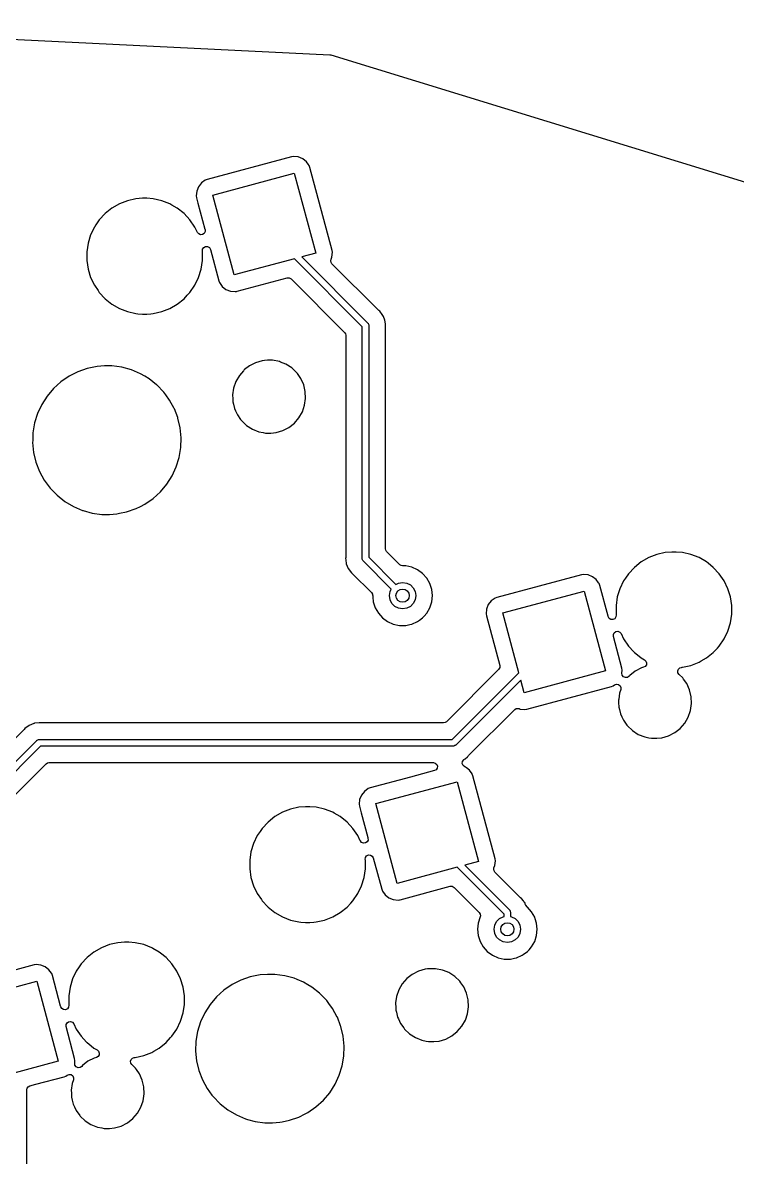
# Model space of a CAD drawing. Extents: x 41 to 271, y -133 to -23.
# Drawn here: x 225.56 to 247.19, y -57.5 to -23.18 of the extents above; entities that cross this region are included whole.
import ezdxf

# ---------------------------------------------------------------- set-up
doc = ezdxf.new("R2010")
doc.units = 0
doc.layers.add('BLACK', color=7, linetype='CONTINUOUS')

msp = doc.modelspace()

# ---------------------------------------------------------------- linework, layer by layer
at = {"layer": 'BLACK', "linetype": 'CONTINUOUS'}
for p, q in [((214.889, -23.1814), (234.854, -24.1497)), ((234.854, -24.1497), (234.885, -24.155)), ((234.885, -24.155), (256.284, -30.7203)), ((233.701, -27.2388), (231.145, -27.9236)), ((233.76, -27.2296), (233.701, -27.2388)), ((233.903, -27.2433), (233.76, -27.2296)), ((234.037, -27.2968), (233.903, -27.2433)), ((234.15, -27.3857), (234.037, -27.2968)), ((234.204, -27.4609), (234.15, -27.3857)), ((231.321, -28.3947), (233.784, -27.7347)), ((233.784, -27.7347), (234.431, -30.1495)), ((234.234, -27.503), (234.204, -27.4609)), ((234.255, -27.5589), (234.234, -27.503)), ((234.927, -30.0662), (234.255, -27.5589)), ((230.972, -28.0287), (230.883, -28.1418)), ((231.089, -27.9452), (230.972, -28.0287)), ((231.145, -27.9236), (231.089, -27.9452)), ((230.83, -28.2754), (230.816, -28.4187)), ((230.816, -28.4187), (230.825, -28.4779)), ((230.825, -28.4779), (230.868, -28.6364)), ((230.883, -28.1418), (230.83, -28.2754)), ((231.968, -30.8095), (231.321, -28.3947)), ((228.265, -28.7923), (228.06, -28.9558)), ((228.492, -28.6611), (228.265, -28.7923)), ((228.737, -28.5652), (228.492, -28.6611)), ((228.992, -28.5068), (228.737, -28.5652)), ((229.189, -28.4921), (228.992, -28.5068)), ((229.32, -28.4921), (229.189, -28.4921)), ((229.189, -28.4921), (229.189, -28.4921)), ((229.516, -28.5068), (229.32, -28.4921)), ((229.32, -28.4921), (229.32, -28.4921)), ((229.771, -28.5652), (229.516, -28.5068)), ((230.016, -28.6611), (229.771, -28.5652)), ((230.077, -28.6962), (230.016, -28.6611)), ((230.016, -28.6611), (230.016, -28.6611)), ((230.016, -28.6611), (230.016, -28.6611)), ((230.243, -28.7923), (230.077, -28.6962)), ((230.448, -28.9558), (230.243, -28.7923)), ((230.243, -28.7923), (230.243, -28.7923)), ((230.868, -28.6364), (231.078, -29.4215)), ((227.882, -29.1482), (227.781, -29.2956)), ((228.06, -28.9558), (227.882, -29.1482)), ((230.626, -29.1482), (230.448, -28.9558)), ((230.448, -28.9558), (230.448, -28.9558)), ((230.448, -28.9558), (230.448, -28.9558)), ((230.774, -29.3649), (230.626, -29.1482)), ((230.626, -29.1482), (230.626, -29.1482)), ((230.626, -29.1482), (230.626, -29.1482)), ((227.734, -29.3649), (227.62, -29.6013)), ((227.781, -29.2956), (227.734, -29.3649)), ((230.844, -29.5105), (230.774, -29.3649)), ((230.851, -29.5252), (230.844, -29.5105)), ((231.084, -29.4997), (231.056, -29.5534)), ((231.078, -29.4215), (231.083, -29.4393)), ((231.083, -29.4393), (231.084, -29.4997)), ((227.543, -29.852), (227.504, -30.1115)), ((227.62, -29.6013), (227.543, -29.852)), ((230.89, -29.5716), (230.851, -29.5252)), ((230.946, -29.5942), (230.89, -29.5716)), ((231.006, -29.5876), (230.946, -29.5942)), ((231.056, -29.5534), (231.006, -29.5876)), ((227.504, -30.1115), (227.504, -30.3738)), ((231.001, -30.0896), (231.008, -30.028)), ((231.005, -30.1115), (231.001, -30.0896)), ((231.005, -30.3738), (231.005, -30.1115)), ((231.008, -30.028), (231.043, -29.9771)), ((231.043, -29.9771), (231.099, -29.9497)), ((231.099, -29.9497), (231.16, -29.9526)), ((231.16, -29.9526), (231.213, -29.9851)), ((231.213, -29.9851), (231.244, -30.039)), ((231.244, -30.039), (231.497, -30.9853)), ((234.431, -30.1495), (234.008, -30.2628)), ((234.923, -30.2687), (234.936, -30.1254)), ((234.936, -30.1254), (234.927, -30.0662)), ((227.504, -30.3738), (227.543, -30.6333)), ((230.965, -30.6333), (231.005, -30.3738)), ((233.785, -30.3226), (231.968, -30.8095)), ((235.84, -32.3773), (233.785, -30.3226)), ((234.008, -30.2628), (236.011, -32.2651)), ((234.887, -30.3831), (234.896, -30.336)), ((234.897, -30.43), (234.887, -30.3831)), ((234.896, -30.336), (234.923, -30.2687)), ((234.923, -30.4698), (234.897, -30.43)), ((236.331, -31.8776), (234.923, -30.4698)), ((227.543, -30.6333), (227.62, -30.884)), ((230.888, -30.884), (230.965, -30.6333)), ((227.62, -30.884), (227.734, -31.1203)), ((227.734, -31.1203), (227.846, -31.2846)), ((230.626, -31.3371), (230.774, -31.1203)), ((230.774, -31.1203), (230.888, -30.884)), ((231.497, -30.9853), (231.519, -31.0412)), ((231.519, -31.0412), (231.602, -31.1584)), ((231.602, -31.1584), (231.715, -31.2474)), ((232.052, -31.3053), (233.567, -30.8993)), ((233.567, -30.8993), (233.631, -30.8993)), ((233.631, -30.8993), (233.686, -30.9314)), ((233.686, -30.9314), (235.303, -32.5482)), ((227.846, -31.2846), (227.882, -31.3371)), ((227.882, -31.3371), (228.06, -31.5294)), ((228.06, -31.5294), (228.06, -31.5294)), ((228.06, -31.5294), (228.265, -31.693)), ((230.243, -31.693), (230.448, -31.5294)), ((230.448, -31.5294), (230.547, -31.4224)), ((230.547, -31.4224), (230.626, -31.3371)), ((230.626, -31.3371), (230.626, -31.3371)), ((230.626, -31.3371), (230.626, -31.3371)), ((231.715, -31.2474), (231.849, -31.3009)), ((231.849, -31.3009), (231.849, -31.3009)), ((231.849, -31.3009), (231.992, -31.3145)), ((231.992, -31.3145), (232.038, -31.3074)), ((231.992, -31.3145), (231.992, -31.3145)), ((231.992, -31.3145), (231.992, -31.3145)), ((232.038, -31.3074), (232.052, -31.3053)), ((228.265, -31.693), (228.492, -31.8242)), ((228.492, -31.8242), (228.737, -31.9201)), ((229.771, -31.9201), (230.016, -31.8242)), ((230.016, -31.8242), (230.243, -31.693)), ((236.343, -31.8883), (236.331, -31.8776)), ((236.368, -31.9075), (236.343, -31.8883)), ((236.442, -32.0035), (236.368, -31.9075)), ((228.737, -31.9201), (228.992, -31.9784)), ((228.992, -31.9784), (229.048, -31.9826)), ((229.048, -31.9826), (229.189, -31.9931)), ((229.189, -31.9931), (229.189, -31.9931)), ((229.189, -31.9931), (229.32, -31.9931)), ((229.32, -31.9931), (229.442, -31.984)), ((229.32, -31.9931), (229.32, -31.9931)), ((229.442, -31.984), (229.516, -31.9784)), ((229.516, -31.9784), (229.771, -31.9201)), ((236.465, -32.033), (236.442, -32.0035)), ((236.442, -32.0035), (236.442, -32.0035)), ((236.478, -32.0658), (236.465, -32.033)), ((236.525, -32.1791), (236.478, -32.0658)), ((236.539, -32.2873), (236.525, -32.1791)), ((235.303, -32.5482), (235.33, -32.5885)), ((235.33, -32.5885), (235.339, -32.6359)), ((235.84, -34.09), (235.84, -32.3773)), ((236.011, -32.2651), (236.014, -32.2723)), ((236.014, -32.2723), (236.021, -32.277)), ((236.021, -32.277), (236.028, -32.2993)), ((236.028, -32.2993), (236.039, -32.3202)), ((236.039, -32.3202), (236.038, -32.3282)), ((236.038, -32.3282), (236.04, -32.3358)), ((236.04, -32.3358), (236.04, -34.09)), ((236.544, -32.3236), (236.539, -32.2873)), ((236.54, -32.3833), (236.542, -32.3671)), ((236.54, -39.0899), (236.54, -32.3833)), ((236.542, -32.3643), (236.546, -32.3358)), ((236.542, -32.3671), (236.542, -32.3643)), ((236.546, -32.3358), (236.544, -32.3236)), ((235.339, -32.6359), (235.339, -39.3425)), ((227.816, -33.5776), (227.521, -33.6374)), ((228.04, -33.5625), (227.816, -33.5776)), ((228.266, -33.5625), (228.04, -33.5625)), ((228.04, -33.5625), (228.04, -33.5625)), ((228.563, -33.6026), (228.266, -33.5625)), ((228.853, -33.682), (228.563, -33.6026)), ((228.563, -33.6026), (228.563, -33.6026)), ((228.563, -33.6026), (228.563, -33.6026)), ((232.424, -33.5614), (232.28, -33.6747)), ((232.611, -33.465), (232.424, -33.5614)), ((232.813, -33.4057), (232.611, -33.465)), ((232.883, -33.3991), (232.813, -33.4057)), ((232.97, -33.3907), (232.883, -33.3991)), ((233.127, -33.3907), (232.97, -33.3907)), ((233.334, -33.4305), (233.127, -33.3907)), ((233.127, -33.3907), (233.127, -33.3907)), ((233.37, -33.4449), (233.334, -33.4305)), ((233.334, -33.4305), (233.334, -33.4305)), ((233.334, -33.4305), (233.334, -33.4305)), ((233.529, -33.5087), (233.37, -33.4449)), ((233.706, -33.6224), (233.529, -33.5087)), ((233.858, -33.7676), (233.706, -33.6224)), ((233.706, -33.6224), (233.706, -33.6224)), ((233.706, -33.6224), (233.706, -33.6224)), ((226.969, -33.8715), (226.721, -34.0416)), ((227.237, -33.736), (226.969, -33.8715)), ((227.521, -33.6374), (227.237, -33.736)), ((228.949, -33.7225), (228.853, -33.682)), ((229.13, -33.7993), (228.949, -33.7225)), ((229.259, -33.8759), (229.13, -33.7993)), ((229.388, -33.9524), (229.259, -33.8759)), ((229.614, -34.1303), (229.388, -33.9524)), ((232.121, -33.8504), (232.016, -34.0325)), ((232.244, -33.7081), (232.121, -33.8504)), ((232.259, -33.6914), (232.244, -33.7081)), ((232.28, -33.6747), (232.259, -33.6914)), ((233.878, -33.7952), (233.858, -33.7676)), ((233.98, -33.9389), (233.878, -33.7952)), ((234.068, -34.1303), (233.98, -33.9389)), ((233.98, -33.9389), (233.98, -33.9389)), ((233.98, -33.9389), (233.98, -33.9389)), ((226.498, -34.2432), (226.304, -34.4726)), ((226.721, -34.0416), (226.498, -34.2432)), ((229.624, -34.1387), (229.614, -34.1303)), ((229.833, -34.3547), (229.624, -34.1387)), ((231.947, -34.2313), (231.917, -34.4395)), ((232.016, -34.0325), (231.947, -34.2313)), ((234.117, -34.3347), (234.068, -34.1303)), ((235.84, -39.39), (235.84, -34.09)), ((236.04, -34.09), (236.04, -39.3486)), ((226.304, -34.4726), (226.143, -34.7259)), ((229.896, -34.4395), (229.833, -34.3547)), ((230.011, -34.5966), (229.896, -34.4395)), ((230.152, -34.854), (230.011, -34.5966)), ((231.917, -34.4395), (231.923, -34.5568)), ((231.917, -34.4395), (231.917, -34.4395)), ((231.923, -34.5568), (231.927, -34.6496)), ((231.927, -34.6496), (231.943, -34.7148)), ((234.097, -34.753), (234.127, -34.5448)), ((234.127, -34.5448), (234.117, -34.3347)), ((226.016, -34.9985), (225.927, -35.2855)), ((226.143, -34.7259), (226.016, -34.9985)), ((230.156, -34.8601), (230.152, -34.854)), ((230.256, -35.1198), (230.156, -34.8601)), ((231.943, -34.7148), (231.977, -34.854)), ((231.977, -34.854), (232.009, -34.9243)), ((232.009, -34.9243), (232.064, -35.0454)), ((233.924, -35.1339), (234.029, -34.9518)), ((234.029, -34.9518), (234.097, -34.753)), ((225.927, -35.2855), (225.887, -35.5222)), ((230.264, -35.1405), (230.256, -35.1198)), ((230.333, -35.4328), (230.264, -35.1405)), ((232.064, -35.0454), (232.16, -35.1805)), ((232.16, -35.1805), (232.186, -35.2167)), ((232.186, -35.2167), (232.338, -35.3618)), ((233.62, -35.4229), (233.786, -35.2929)), ((233.786, -35.2929), (233.924, -35.1339)), ((225.877, -35.5818), (225.87, -35.8126)), ((225.887, -35.5222), (225.877, -35.5818)), ((230.364, -35.7318), (230.333, -35.4328)), ((232.338, -35.3618), (232.338, -35.3618)), ((232.338, -35.3618), (232.338, -35.3618)), ((232.338, -35.3618), (232.515, -35.4756)), ((232.515, -35.4756), (232.515, -35.4756)), ((232.515, -35.4756), (232.711, -35.5537)), ((232.711, -35.5537), (232.839, -35.5786)), ((232.839, -35.5786), (232.917, -35.5935)), ((232.917, -35.5935), (232.917, -35.5935)), ((232.917, -35.5935), (233.075, -35.5935)), ((233.075, -35.5935), (233.232, -35.5786)), ((233.075, -35.5935), (233.075, -35.5935)), ((233.232, -35.5786), (233.433, -35.5193)), ((233.433, -35.5193), (233.62, -35.4229)), ((225.87, -35.8126), (225.867, -35.8821)), ((225.867, -35.8821), (225.897, -36.1811)), ((230.353, -36.0321), (230.364, -35.7318)), ((225.897, -36.1811), (225.967, -36.4734)), ((230.214, -36.6154), (230.304, -36.3284)), ((230.304, -36.3284), (230.353, -36.0321)), ((225.967, -36.4734), (226.075, -36.7538)), ((230.088, -36.888), (230.214, -36.6154)), ((226.075, -36.7538), (226.219, -37.0173)), ((226.219, -37.0173), (226.335, -37.1744)), ((229.926, -37.1413), (230.088, -36.888)), ((226.335, -37.1744), (226.398, -37.2592)), ((226.398, -37.2592), (226.606, -37.4752)), ((229.509, -37.5723), (229.732, -37.3707)), ((229.732, -37.3707), (229.926, -37.1413)), ((226.606, -37.4752), (226.842, -37.6615)), ((226.842, -37.6615), (227.101, -37.8146)), ((229.128, -37.8099), (229.262, -37.7424)), ((229.262, -37.7424), (229.509, -37.5723)), ((229.262, -37.7424), (229.262, -37.7424)), ((227.101, -37.8146), (227.377, -37.9319)), ((227.377, -37.9319), (227.378, -37.9319)), ((227.378, -37.9319), (227.378, -37.9319)), ((227.378, -37.9319), (227.399, -37.9378)), ((227.399, -37.9378), (227.667, -38.0113)), ((227.667, -38.0113), (227.965, -38.0513)), ((227.965, -38.0513), (228.19, -38.0513)), ((228.19, -38.0513), (228.415, -38.0363)), ((228.19, -38.0513), (228.19, -38.0513)), ((228.415, -38.0363), (228.496, -38.0198)), ((228.496, -38.0198), (228.71, -37.9764)), ((228.71, -37.9764), (228.994, -37.8779)), ((228.994, -37.8779), (229.128, -37.8099)), ((236.55, -39.1374), (236.54, -39.0899)), ((235.338, -39.3587), (235.334, -39.39)), ((235.334, -39.39), (235.339, -39.4294)), ((235.339, -39.3425), (235.338, -39.3587)), ((235.339, -39.4294), (235.339, -39.4294)), ((235.339, -39.4294), (235.355, -39.5468)), ((235.842, -39.3977), (235.84, -39.39)), ((235.841, -39.4056), (235.842, -39.3977)), ((235.852, -39.4265), (235.841, -39.4056)), ((235.859, -39.4488), (235.852, -39.4265)), ((235.866, -39.4535), (235.859, -39.4488)), ((235.869, -39.4607), (235.866, -39.4535)), ((236.719, -40.3099), (235.869, -39.4607)), ((236.04, -39.3486), (236.86, -40.1685)), ((236.577, -39.1776), (236.55, -39.1374)), ((236.972, -39.5732), (236.577, -39.1776)), ((244.507, -39.3587), (244.28, -39.4899)), ((244.751, -39.2629), (244.507, -39.3587)), ((245.007, -39.2045), (244.751, -39.2629)), ((245.203, -39.1898), (245.007, -39.2045)), ((245.334, -39.1898), (245.203, -39.1898)), ((245.203, -39.1898), (245.203, -39.1898)), ((245.53, -39.2045), (245.334, -39.1898)), ((245.334, -39.1898), (245.334, -39.1898)), ((245.786, -39.2629), (245.53, -39.2045)), ((246.03, -39.3587), (245.786, -39.2629)), ((246.257, -39.4899), (246.03, -39.3587)), ((235.355, -39.5468), (235.415, -39.6928)), ((235.415, -39.6928), (235.512, -39.8183)), ((237.013, -39.6001), (236.972, -39.5732)), ((237.06, -39.6095), (237.013, -39.6001)), ((237.155, -39.6095), (237.06, -39.6095)), ((237.34, -39.6489), (237.155, -39.6095)), ((237.155, -39.6095), (237.155, -39.6095)), ((237.513, -39.7258), (237.34, -39.6489)), ((237.666, -39.8371), (237.513, -39.7258)), ((244.074, -39.6535), (243.896, -39.8458)), ((244.28, -39.4899), (244.074, -39.6535)), ((246.309, -39.5308), (246.257, -39.4899)), ((246.462, -39.6535), (246.309, -39.5308)), ((246.641, -39.8458), (246.462, -39.6535)), ((246.462, -39.6535), (246.462, -39.6535)), ((246.462, -39.6535), (246.462, -39.6535)), ((235.512, -39.8183), (235.515, -39.8211)), ((235.515, -39.8211), (235.536, -39.8371)), ((235.536, -39.8371), (235.537, -39.8375)), ((235.537, -39.8375), (235.549, -39.8482)), ((235.549, -39.8482), (236.118, -40.4173)), ((236.86, -40.1685), (236.936, -40.1296)), ((236.936, -40.1296), (237.06, -40.11)), ((237.06, -40.11), (237.184, -40.1296)), ((237.184, -40.1296), (237.295, -40.1864)), ((237.793, -39.9778), (237.666, -39.8371)), ((237.887, -40.1417), (237.793, -39.9778)), ((237.907, -40.2033), (237.887, -40.1417)), ((242.471, -39.8776), (239.915, -40.5624)), ((242.53, -39.8684), (242.471, -39.8776)), ((242.673, -39.8821), (242.53, -39.8684)), ((242.807, -39.9356), (242.673, -39.8821)), ((242.92, -40.0245), (242.807, -39.9356)), ((242.993, -40.127), (242.92, -40.0245)), ((243.004, -40.1418), (242.993, -40.127)), ((243.025, -40.1977), (243.004, -40.1418)), ((243.748, -40.0626), (243.634, -40.299)), ((243.806, -39.9778), (243.748, -40.0626)), ((243.748, -40.0626), (243.748, -40.0626)), ((243.896, -39.8458), (243.806, -39.9778)), ((246.789, -40.0626), (246.641, -39.8458)), ((246.641, -39.8458), (246.641, -39.8458)), ((246.641, -39.8458), (246.641, -39.8458)), ((246.903, -40.299), (246.789, -40.0626)), ((236.118, -40.4173), (236.147, -40.4636)), ((236.147, -40.4636), (236.151, -40.4972)), ((236.66, -40.51), (236.68, -40.3864)), ((236.68, -40.3864), (236.719, -40.3099)), ((237.295, -40.1864), (237.384, -40.2749)), ((237.384, -40.2749), (237.44, -40.3864)), ((237.44, -40.3864), (237.46, -40.51)), ((237.946, -40.3217), (237.907, -40.2033)), ((237.965, -40.51), (237.946, -40.3217)), ((240.091, -41.0335), (242.554, -40.3735)), ((242.554, -40.3735), (243.201, -42.7883)), ((243.276, -41.1315), (243.025, -40.1977)), ((243.634, -40.299), (243.557, -40.5497)), ((246.98, -40.5497), (246.903, -40.299)), ((236.151, -40.4972), (236.153, -40.497)), ((236.153, -40.497), (236.155, -40.51)), ((236.155, -40.51), (236.155, -40.51)), ((236.155, -40.51), (236.159, -40.5543)), ((236.159, -40.5543), (236.174, -40.6983)), ((236.174, -40.6983), (236.233, -40.8783)), ((236.68, -40.6336), (236.66, -40.51)), ((236.736, -40.7451), (236.68, -40.6336)), ((236.825, -40.8336), (236.736, -40.7451)), ((236.936, -40.8904), (236.825, -40.8336)), ((237.295, -40.8336), (237.184, -40.8904)), ((237.384, -40.7451), (237.295, -40.8336)), ((237.44, -40.6336), (237.384, -40.7451)), ((237.46, -40.51), (237.44, -40.6336)), ((237.887, -40.8783), (237.946, -40.6983)), ((237.946, -40.6983), (237.965, -40.51)), ((239.653, -40.7806), (239.6, -40.9143)), ((239.742, -40.6675), (239.653, -40.7806)), ((239.859, -40.584), (239.742, -40.6675)), ((239.915, -40.5624), (239.859, -40.584)), ((243.557, -40.5497), (243.518, -40.8091)), ((243.518, -40.8091), (243.518, -41.0715)), ((247.019, -40.8091), (246.98, -40.5497)), ((247.019, -41.0715), (247.019, -40.8091)), ((236.233, -40.8783), (236.327, -41.0422)), ((236.327, -41.0422), (236.454, -41.1829)), ((237.06, -40.91), (236.936, -40.8904)), ((237.184, -40.8904), (237.06, -40.91)), ((237.666, -41.1829), (237.712, -41.1315)), ((237.712, -41.1315), (237.793, -41.0422)), ((237.793, -41.0422), (237.887, -40.8783)), ((239.588, -41.0402), (239.586, -41.0575)), ((239.586, -41.0575), (239.595, -41.1168)), ((239.598, -40.9354), (239.588, -41.0402)), ((239.595, -41.1168), (239.999, -42.6216)), ((239.6, -40.9143), (239.598, -40.9354)), ((240.575, -42.8404), (240.091, -41.0335)), ((243.279, -41.1439), (243.276, -41.1315)), ((243.309, -41.1979), (243.279, -41.1439)), ((243.515, -41.155), (243.48, -41.2058)), ((243.521, -41.0934), (243.515, -41.155)), ((243.518, -41.0715), (243.521, -41.0934)), ((246.98, -41.3309), (247.019, -41.0715)), ((236.454, -41.1829), (236.607, -41.2942)), ((236.607, -41.2942), (236.78, -41.3711)), ((236.78, -41.3711), (236.965, -41.4105)), ((236.965, -41.4105), (236.965, -41.4105)), ((236.965, -41.4105), (237.155, -41.4105)), ((237.155, -41.4105), (237.278, -41.3843)), ((237.155, -41.4105), (237.155, -41.4105)), ((237.278, -41.3843), (237.34, -41.3711)), ((237.34, -41.3711), (237.513, -41.2942)), ((237.513, -41.2942), (237.573, -41.2503)), ((237.573, -41.2503), (237.666, -41.1829)), ((243.362, -41.2303), (243.309, -41.1979)), ((243.424, -41.2332), (243.362, -41.2303)), ((243.48, -41.2058), (243.424, -41.2332)), ((246.903, -41.5816), (246.98, -41.3309)), ((243.439, -41.6832), (243.466, -41.6295)), ((243.44, -41.7437), (243.439, -41.6832)), ((243.697, -42.705), (243.44, -41.7437)), ((243.466, -41.6295), (243.516, -41.5953)), ((243.516, -41.5953), (243.576, -41.5887)), ((243.576, -41.5887), (243.632, -41.6113)), ((243.632, -41.6113), (243.671, -41.6578)), ((243.671, -41.6578), (243.748, -41.818)), ((243.748, -41.818), (243.896, -42.0348)), ((246.641, -42.0348), (246.789, -41.818)), ((246.789, -41.818), (246.903, -41.5816)), ((243.896, -42.0348), (244.062, -42.2132)), ((246.462, -42.2271), (246.587, -42.0929)), ((246.587, -42.0929), (246.641, -42.0348)), ((246.641, -42.0348), (246.641, -42.0348)), ((246.641, -42.0348), (246.641, -42.0348)), ((244.062, -42.2132), (244.074, -42.2271)), ((244.074, -42.2271), (244.222, -42.3446)), ((244.222, -42.3446), (244.28, -42.3907)), ((244.28, -42.3907), (244.381, -42.4495)), ((244.381, -42.4495), (244.423, -42.4888)), ((244.423, -42.4888), (244.443, -42.5427)), ((244.443, -42.5427), (244.436, -42.5996)), ((245.786, -42.6177), (246.03, -42.5219)), ((246.03, -42.5219), (246.098, -42.4828)), ((246.098, -42.4828), (246.257, -42.3907)), ((246.257, -42.3907), (246.462, -42.2271)), ((239.966, -42.7414), (238.387, -44.3212)), ((238.558, -44.858), (240.575, -42.8404)), ((239.999, -42.6858), (239.966, -42.7414)), ((239.999, -42.6216), (239.999, -42.6858)), ((243.201, -42.7883), (240.738, -43.4483)), ((243.706, -42.7642), (243.697, -42.705)), ((243.698, -42.8519), (243.706, -42.7642)), ((243.698, -42.8524), (243.698, -42.8519)), ((243.708, -42.9135), (243.698, -42.8524)), ((244.101, -42.7917), (243.936, -42.9217)), ((244.288, -42.6953), (244.101, -42.7917)), ((244.354, -42.6758), (244.288, -42.6953)), ((244.404, -42.6474), (244.354, -42.6758)), ((244.436, -42.5996), (244.404, -42.6474)), ((245.386, -42.788), (245.405, -42.7347)), ((245.393, -42.8443), (245.386, -42.788)), ((245.424, -42.8917), (245.393, -42.8443)), ((245.405, -42.7347), (245.446, -42.6954)), ((245.535, -42.9979), (245.424, -42.8917)), ((245.446, -42.6954), (245.5, -42.6784)), ((245.5, -42.6784), (245.515, -42.6772)), ((245.515, -42.6772), (245.53, -42.6761)), ((245.53, -42.6761), (245.786, -42.6177)), ((240.635, -43.0635), (238.67, -45.0287)), ((240.738, -43.4483), (240.635, -43.0635)), ((243.433, -43.2377), (243.473, -43.2091)), ((243.473, -43.2091), (243.531, -43.1869)), ((243.531, -43.1869), (243.592, -43.1955)), ((243.592, -43.1955), (243.642, -43.2326)), ((243.642, -43.2326), (243.667, -43.289)), ((243.746, -42.9624), (243.708, -42.9135)), ((243.803, -42.9867), (243.746, -42.9624)), ((243.864, -42.9806), (243.803, -42.9867)), ((243.915, -42.9454), (243.864, -42.9806)), ((243.936, -42.9217), (243.915, -42.9454)), ((245.561, -43.0344), (245.535, -42.9979)), ((245.657, -43.1693), (245.561, -43.0344)), ((245.745, -43.3606), (245.657, -43.1693)), ((245.657, -43.1693), (245.657, -43.1693)), ((245.657, -43.1693), (245.657, -43.1693)), ((240.822, -43.9441), (243.377, -43.2594)), ((243.377, -43.2594), (243.433, -43.2377)), ((243.624, -43.4616), (243.599, -43.6378)), ((243.662, -43.3507), (243.624, -43.4616)), ((243.667, -43.289), (243.662, -43.3507)), ((245.794, -43.565), (245.745, -43.3606)), ((245.804, -43.7751), (245.794, -43.565)), ((240.492, -43.9273), (240.539, -43.9177)), ((240.539, -43.9177), (240.586, -43.9265)), ((243.599, -43.6378), (243.594, -43.6698)), ((243.594, -43.6698), (243.597, -43.7403)), ((243.597, -43.7403), (243.604, -43.8799)), ((243.604, -43.8799), (243.622, -43.9534)), ((245.774, -43.9833), (245.804, -43.7751)), ((239.057, -45.349), (240.452, -43.954)), ((240.452, -43.954), (240.492, -43.9273)), ((240.586, -43.9265), (240.619, -43.9397)), ((240.619, -43.9397), (240.619, -43.9397)), ((240.619, -43.9397), (240.762, -43.9534)), ((240.762, -43.9534), (240.808, -43.9462)), ((240.762, -43.9534), (240.762, -43.9534)), ((240.762, -43.9534), (240.762, -43.9534)), ((240.808, -43.9462), (240.822, -43.9441)), ((243.622, -43.9534), (243.654, -44.0843)), ((243.654, -44.0843), (243.694, -44.173)), ((243.694, -44.173), (243.741, -44.2757)), ((245.6, -44.3642), (245.706, -44.1821)), ((245.706, -44.1821), (245.774, -43.9833)), ((225.602, -44.567), (223.562, -46.6072)), ((225.612, -44.5548), (225.602, -44.567)), ((225.632, -44.5297), (225.612, -44.5548)), ((225.757, -44.4335), (225.632, -44.5297)), ((225.903, -44.373), (225.757, -44.4335)), ((225.913, -44.3716), (225.903, -44.373)), ((225.924, -44.3703), (225.913, -44.3716)), ((226.06, -44.3523), (225.924, -44.3703)), ((226.087, -44.3559), (226.06, -44.3523)), ((226.091, -44.3564), (226.087, -44.3559)), ((226.107, -44.3575), (226.091, -44.3564)), ((238.299, -44.3575), (226.107, -44.3575)), ((238.346, -44.3481), (238.299, -44.3575)), ((238.387, -44.3212), (238.346, -44.3481)), ((243.741, -44.2757), (243.85, -44.4287)), ((243.85, -44.4287), (243.863, -44.447)), ((243.863, -44.447), (244.015, -44.5922)), ((244.015, -44.5922), (244.015, -44.5922)), ((244.015, -44.5922), (244.015, -44.5922)), ((244.015, -44.5922), (244.192, -44.7059)), ((245.297, -44.6532), (245.463, -44.5232)), ((245.463, -44.5232), (245.6, -44.3642)), ((223.733, -47.144), (225.989, -44.8873)), ((225.989, -44.8873), (225.996, -44.8836)), ((225.996, -44.8836), (226.001, -44.8771)), ((226.001, -44.8771), (226.023, -44.8699)), ((226.023, -44.8699), (226.044, -44.8592)), ((226.044, -44.8592), (226.052, -44.8605)), ((226.052, -44.8605), (226.06, -44.858)), ((226.06, -44.858), (238.558, -44.858)), ((244.192, -44.7059), (244.192, -44.7059)), ((244.192, -44.7059), (244.387, -44.7841)), ((244.387, -44.7841), (244.516, -44.8089)), ((244.516, -44.8089), (244.594, -44.8239)), ((244.594, -44.8239), (244.594, -44.8239)), ((244.594, -44.8239), (244.752, -44.8239)), ((244.752, -44.8239), (244.909, -44.8089)), ((244.752, -44.8239), (244.752, -44.8239)), ((244.909, -44.8089), (245.11, -44.7496)), ((245.11, -44.7496), (245.297, -44.6532)), ((226.101, -45.058), (223.845, -47.3147)), ((238.599, -45.058), (226.101, -45.058)), ((238.607, -45.0555), (238.599, -45.058)), ((238.615, -45.0568), (238.607, -45.0555)), ((238.636, -45.0461), (238.615, -45.0568)), ((238.658, -45.0389), (238.636, -45.0461)), ((238.663, -45.0324), (238.658, -45.0389)), ((238.67, -45.0287), (238.663, -45.0324)), ((224.232, -47.635), (226.272, -45.5948)), ((226.272, -45.5948), (226.313, -45.5679)), ((226.313, -45.5679), (226.36, -45.5585)), ((226.36, -45.5585), (237.993, -45.5585)), ((237.993, -45.5585), (238.05, -45.5725)), ((238.05, -45.5725), (238.094, -45.6114)), ((238.094, -45.6114), (238.116, -45.6663)), ((238.866, -45.5894), (238.874, -45.5253)), ((238.891, -45.6488), (238.866, -45.5894)), ((238.874, -45.5253), (238.913, -45.4741)), ((238.913, -45.4741), (238.918, -45.4699)), ((238.918, -45.4699), (238.955, -45.4418)), ((238.955, -45.4418), (239.027, -45.3863)), ((239.027, -45.3863), (239.047, -45.3612)), ((239.047, -45.3612), (239.057, -45.349)), ((238.025, -45.8023), (237.298, -45.9971)), ((238.076, -45.7739), (238.025, -45.8023)), ((238.109, -45.7249), (238.076, -45.7739)), ((238.116, -45.6663), (238.109, -45.7249)), ((238.942, -45.6876), (238.891, -45.6488)), ((238.968, -45.6977), (238.942, -45.6876)), ((238.997, -45.7204), (238.968, -45.6977)), ((239.081, -45.7866), (238.997, -45.7204)), ((239.162, -45.9014), (239.081, -45.7866)), ((239.164, -45.9039), (239.162, -45.9014)), ((239.186, -45.9598), (239.164, -45.9039)), ((239.858, -48.4671), (239.186, -45.9598)), ((236.076, -46.3245), (236.02, -46.3461)), ((237.298, -45.9971), (236.076, -46.3245)), ((236.252, -46.7955), (238.715, -46.1356)), ((238.715, -46.1356), (239.362, -48.5504)), ((235.814, -46.5427), (235.76, -46.6763)), ((235.903, -46.4296), (235.814, -46.5427)), ((236.02, -46.3461), (235.903, -46.4296)), ((233.667, -46.9661), (233.423, -47.062)), ((233.923, -46.9077), (233.667, -46.9661)), ((234.119, -46.893), (233.923, -46.9077)), ((234.25, -46.893), (234.119, -46.893)), ((234.119, -46.893), (234.119, -46.893)), ((234.446, -46.9077), (234.25, -46.893)), ((234.25, -46.893), (234.25, -46.893)), ((234.702, -46.9661), (234.446, -46.9077)), ((234.946, -47.062), (234.702, -46.9661)), ((235.76, -46.6763), (235.747, -46.8196)), ((235.747, -46.8196), (235.756, -46.8788)), ((235.756, -46.8788), (235.809, -47.0791)), ((236.899, -49.2104), (236.252, -46.7955)), ((233.196, -47.1931), (232.991, -47.3567)), ((233.423, -47.062), (233.196, -47.1931)), ((234.991, -47.0878), (234.946, -47.062)), ((234.946, -47.062), (234.946, -47.062)), ((234.946, -47.062), (234.946, -47.062)), ((235.173, -47.1931), (234.991, -47.0878)), ((235.379, -47.3567), (235.173, -47.1931)), ((235.173, -47.1931), (235.173, -47.1931)), ((235.809, -47.0791), (236.009, -47.8224)), ((232.748, -47.6438), (232.664, -47.7658)), ((232.812, -47.549), (232.748, -47.6438)), ((232.991, -47.3567), (232.812, -47.549)), ((235.557, -47.549), (235.379, -47.3567)), ((235.379, -47.3567), (235.379, -47.3567)), ((235.379, -47.3567), (235.379, -47.3567)), ((235.705, -47.7658), (235.557, -47.549)), ((235.557, -47.549), (235.557, -47.549)), ((235.557, -47.549), (235.557, -47.549)), ((232.55, -48.0022), (232.473, -48.2529)), ((232.664, -47.7658), (232.55, -48.0022)), ((235.781, -47.9242), (235.705, -47.7658)), ((235.782, -47.9261), (235.781, -47.9242)), ((235.821, -47.9725), (235.782, -47.9261)), ((235.877, -47.9951), (235.821, -47.9725)), ((235.937, -47.9885), (235.877, -47.9951)), ((235.987, -47.9543), (235.937, -47.9885)), ((236.014, -47.9006), (235.987, -47.9543)), ((236.009, -47.8224), (236.013, -47.8402)), ((236.013, -47.8402), (236.014, -47.9006)), ((232.473, -48.2529), (232.434, -48.5123)), ((235.938, -48.4289), (235.973, -48.378)), ((235.973, -48.378), (236.029, -48.3506)), ((236.029, -48.3506), (236.091, -48.3535)), ((236.091, -48.3535), (236.144, -48.386)), ((232.434, -48.5123), (232.434, -48.7747)), ((235.932, -48.4905), (235.938, -48.4289)), ((235.935, -48.5123), (235.932, -48.4905)), ((235.935, -48.7747), (235.935, -48.5123)), ((236.144, -48.386), (236.174, -48.4399)), ((236.174, -48.4399), (236.428, -49.3861)), ((238.716, -48.7235), (236.899, -49.2104)), ((240.13, -50.1376), (238.716, -48.7235)), ((239.362, -48.5504), (238.939, -48.6637)), ((238.939, -48.6637), (240.301, -50.0255)), ((239.826, -48.7369), (239.853, -48.6696)), ((239.853, -48.6696), (239.867, -48.5263)), ((239.867, -48.5263), (239.858, -48.4671)), ((232.434, -48.7747), (232.473, -49.0341)), ((232.473, -49.0341), (232.55, -49.2848)), ((235.819, -49.2848), (235.896, -49.0341)), ((235.896, -49.0341), (235.935, -48.7747)), ((239.817, -48.784), (239.826, -48.7369)), ((239.827, -48.8309), (239.817, -48.784)), ((239.854, -48.8707), (239.827, -48.8309)), ((240.621, -49.638), (239.854, -48.8707)), ((232.55, -49.2848), (232.664, -49.5212)), ((235.705, -49.5212), (235.819, -49.2848)), ((236.428, -49.3861), (236.449, -49.4421)), ((236.982, -49.7062), (238.497, -49.3002)), ((238.497, -49.3002), (238.561, -49.3002)), ((238.561, -49.3002), (238.617, -49.3323)), ((238.617, -49.3323), (239.377, -50.0925)), ((232.664, -49.5212), (232.787, -49.7017)), ((232.787, -49.7017), (232.812, -49.738)), ((232.812, -49.738), (232.986, -49.9254)), ((235.494, -49.8062), (235.557, -49.738)), ((235.557, -49.738), (235.705, -49.5212)), ((235.557, -49.738), (235.557, -49.738)), ((235.557, -49.738), (235.557, -49.738)), ((236.449, -49.4421), (236.533, -49.5593)), ((236.533, -49.5593), (236.646, -49.6483)), ((236.646, -49.6483), (236.779, -49.7017)), ((236.779, -49.7017), (236.779, -49.7018)), ((236.779, -49.7018), (236.923, -49.7154)), ((236.923, -49.7154), (236.969, -49.7083)), ((236.923, -49.7154), (236.923, -49.7154)), ((236.923, -49.7154), (236.923, -49.7154)), ((236.969, -49.7083), (236.982, -49.7062)), ((240.633, -49.6487), (240.621, -49.638)), ((240.658, -49.6679), (240.633, -49.6487)), ((240.716, -49.7428), (240.658, -49.6679)), ((240.742, -49.777), (240.716, -49.7428)), ((232.986, -49.9254), (232.991, -49.9303)), ((232.991, -49.9303), (233.196, -50.0939)), ((233.196, -50.0939), (233.423, -50.2251)), ((234.946, -50.2251), (235.173, -50.0939)), ((235.173, -50.0939), (235.379, -49.9303)), ((235.379, -49.9303), (235.494, -49.8062)), ((239.377, -50.0925), (239.406, -50.1377)), ((240.301, -50.0255), (240.304, -50.0327)), ((240.304, -50.0327), (240.311, -50.0374)), ((240.311, -50.0374), (240.318, -50.0597)), ((240.318, -50.0597), (240.329, -50.0806)), ((240.329, -50.0806), (240.328, -50.0885)), ((240.328, -50.0885), (240.33, -50.0962)), ((240.33, -50.0962), (240.33, -50.2158)), ((240.755, -49.7934), (240.742, -49.777)), ((240.781, -49.8583), (240.755, -49.7934)), ((240.785, -49.8678), (240.781, -49.8583)), ((240.827, -49.9207), (240.785, -49.8678)), ((240.836, -49.9271), (240.827, -49.9207)), ((240.963, -50.0678), (240.836, -49.9271)), ((241.057, -50.2317), (240.963, -50.0678)), ((233.423, -50.2251), (233.667, -50.3209)), ((233.667, -50.3209), (233.923, -50.3793)), ((233.923, -50.3793), (233.979, -50.3835)), ((233.979, -50.3835), (234.119, -50.394)), ((234.119, -50.394), (234.119, -50.394)), ((234.119, -50.394), (234.25, -50.394)), ((234.25, -50.394), (234.373, -50.3848)), ((234.25, -50.394), (234.25, -50.394)), ((234.373, -50.3848), (234.446, -50.3793)), ((234.446, -50.3793), (234.702, -50.3209)), ((234.702, -50.3209), (234.946, -50.2251)), ((239.344, -50.4117), (239.325, -50.6)), ((239.407, -50.2193), (239.344, -50.4117)), ((239.413, -50.1909), (239.404, -50.2185)), ((239.404, -50.2185), (239.407, -50.2193)), ((239.406, -50.1377), (239.413, -50.1909)), ((239.85, -50.4764), (239.906, -50.3649)), ((239.906, -50.3649), (239.995, -50.2764)), ((239.995, -50.2764), (240.106, -50.2196)), ((240.106, -50.2196), (240.13, -50.2158)), ((240.13, -50.2158), (240.13, -50.1376)), ((240.33, -50.2158), (240.354, -50.2196)), ((240.354, -50.2196), (240.465, -50.2764)), ((240.465, -50.2764), (240.554, -50.3649)), ((240.554, -50.3649), (240.61, -50.4764)), ((241.075, -50.2873), (241.057, -50.2317)), ((241.116, -50.4117), (241.075, -50.2873)), ((241.135, -50.6), (241.116, -50.4117)), ((239.325, -50.6), (239.344, -50.7883)), ((239.83, -50.6), (239.85, -50.4764)), ((239.85, -50.7236), (239.83, -50.6)), ((239.906, -50.8351), (239.85, -50.7236)), ((240.61, -50.7236), (240.554, -50.8351)), ((240.61, -50.4764), (240.63, -50.6)), ((240.63, -50.6), (240.61, -50.7236)), ((241.116, -50.7883), (241.135, -50.6)), ((228.191, -51.0631), (227.947, -51.1589)), ((228.447, -51.0047), (228.191, -51.0631)), ((228.643, -50.99), (228.447, -51.0047)), ((228.774, -50.99), (228.643, -50.99)), ((228.643, -50.99), (228.643, -50.99)), ((228.97, -51.0047), (228.774, -50.99)), ((228.774, -50.99), (228.774, -50.99)), ((229.226, -51.0631), (228.97, -51.0047)), ((229.47, -51.1589), (229.226, -51.0631)), ((239.344, -50.7883), (239.403, -50.9683)), ((239.403, -50.9683), (239.497, -51.1322)), ((239.995, -50.9236), (239.906, -50.8351)), ((240.106, -50.9804), (239.995, -50.9236)), ((240.23, -51), (240.106, -50.9804)), ((240.354, -50.9804), (240.23, -51)), ((240.465, -50.9236), (240.354, -50.9804)), ((240.554, -50.8351), (240.465, -50.9236)), ((240.963, -51.1322), (241.057, -50.9683)), ((241.057, -50.9683), (241.116, -50.7883)), ((227.514, -51.4537), (227.336, -51.646)), ((227.719, -51.2901), (227.514, -51.4537)), ((227.947, -51.1589), (227.719, -51.2901)), ((229.505, -51.1791), (229.47, -51.1589)), ((229.47, -51.1589), (229.47, -51.1589)), ((229.47, -51.1589), (229.47, -51.1589)), ((229.697, -51.2901), (229.505, -51.1791)), ((229.734, -51.3196), (229.697, -51.2901)), ((229.902, -51.4537), (229.734, -51.3196)), ((230.081, -51.646), (229.902, -51.4537)), ((229.902, -51.4537), (229.902, -51.4537)), ((229.902, -51.4537), (229.902, -51.4537)), ((239.497, -51.1322), (239.624, -51.2729)), ((239.624, -51.2729), (239.777, -51.3842)), ((239.777, -51.3842), (239.95, -51.4611)), ((239.95, -51.4611), (240.135, -51.5005)), ((240.451, -51.4736), (240.51, -51.4611)), ((240.51, -51.4611), (240.683, -51.3842)), ((240.683, -51.3842), (240.707, -51.3668)), ((240.707, -51.3668), (240.836, -51.2729)), ((240.836, -51.2729), (240.886, -51.2178)), ((240.886, -51.2178), (240.963, -51.1322)), ((225.911, -51.6778), (223.355, -52.3626)), ((225.97, -51.6686), (225.911, -51.6778)), ((226.113, -51.6823), (225.97, -51.6686)), ((226.247, -51.7357), (226.113, -51.6823)), ((226.36, -51.8247), (226.247, -51.7357)), ((227.272, -51.7402), (227.188, -51.8628)), ((227.336, -51.646), (227.272, -51.7402)), ((230.229, -51.8628), (230.081, -51.646)), ((230.081, -51.646), (230.081, -51.646)), ((230.081, -51.646), (230.081, -51.646)), ((237.743, -51.8066), (237.542, -51.8659)), ((237.813, -51.8), (237.743, -51.8066)), ((237.9, -51.7916), (237.813, -51.8)), ((238.058, -51.7916), (237.9, -51.7916)), ((238.264, -51.8314), (238.058, -51.7916)), ((238.058, -51.7916), (238.058, -51.7916)), ((240.135, -51.5005), (240.135, -51.5005)), ((240.135, -51.5005), (240.325, -51.5005)), ((240.325, -51.5005), (240.451, -51.4736)), ((240.325, -51.5005), (240.325, -51.5005)), ((226.435, -51.9298), (226.36, -51.8247)), ((226.444, -51.9419), (226.435, -51.9298)), ((226.465, -51.9979), (226.444, -51.9419)), ((226.713, -52.9231), (226.465, -51.9979)), ((227.074, -52.0992), (226.997, -52.3499)), ((227.188, -51.8628), (227.074, -52.0992)), ((227.188, -51.8628), (227.188, -51.8628)), ((230.342, -52.0992), (230.229, -51.8628)), ((230.42, -52.3499), (230.342, -52.0992)), ((232.168, -52.1369), (231.9, -52.2724)), ((232.452, -52.0383), (232.168, -52.1369)), ((232.746, -51.9785), (232.452, -52.0383)), ((232.971, -51.9634), (232.746, -51.9785)), ((233.196, -51.9634), (232.971, -51.9634)), ((232.971, -51.9634), (232.971, -51.9634)), ((233.494, -52.0035), (233.196, -51.9634)), ((233.784, -52.0829), (233.494, -52.0035)), ((233.494, -52.0035), (233.494, -52.0035)), ((233.494, -52.0035), (233.494, -52.0035)), ((233.871, -52.1199), (233.784, -52.0829)), ((234.06, -52.2002), (233.871, -52.1199)), ((237.189, -52.0923), (237.052, -52.2512)), ((237.355, -51.9623), (237.189, -52.0923)), ((237.542, -51.8659), (237.355, -51.9623)), ((238.298, -51.845), (238.264, -51.8314)), ((238.264, -51.8314), (238.264, -51.8314)), ((238.264, -51.8314), (238.264, -51.8314)), ((238.46, -51.9096), (238.298, -51.845)), ((238.637, -52.0233), (238.46, -51.9096)), ((238.789, -52.1685), (238.637, -52.0233)), ((238.637, -52.0233), (238.637, -52.0233)), ((238.637, -52.0233), (238.637, -52.0233)), ((223.531, -52.8336), (225.994, -52.1736)), ((225.994, -52.1736), (226.641, -54.5885)), ((226.997, -52.3499), (226.958, -52.6093)), ((230.459, -52.6093), (230.42, -52.3499)), ((231.652, -52.4425), (231.429, -52.644)), ((231.9, -52.2724), (231.652, -52.4425)), ((234.189, -52.2764), (234.06, -52.2002)), ((234.319, -52.3533), (234.189, -52.2764)), ((234.55, -52.5357), (234.319, -52.3533)), ((236.946, -52.4334), (236.878, -52.6322)), ((237.052, -52.2512), (236.946, -52.4334)), ((238.824, -52.2176), (238.789, -52.1685)), ((238.911, -52.3398), (238.824, -52.2176)), ((238.998, -52.5312), (238.911, -52.3398)), ((238.911, -52.3398), (238.911, -52.3398)), ((238.911, -52.3398), (238.911, -52.3398)), ((226.958, -52.6093), (226.958, -52.8717)), ((230.459, -52.8717), (230.459, -52.6093)), ((231.429, -52.644), (231.235, -52.8735)), ((234.555, -52.5395), (234.55, -52.5357)), ((234.764, -52.7555), (234.555, -52.5395)), ((234.826, -52.8404), (234.764, -52.7555)), ((234.942, -52.9975), (234.826, -52.8404)), ((236.849, -52.8273), (236.848, -52.8404)), ((236.848, -52.8404), (236.853, -52.9577)), ((236.878, -52.6322), (236.849, -52.8273)), ((239.048, -52.7356), (238.998, -52.5312)), ((239.058, -52.9457), (239.048, -52.7356)), ((226.719, -52.9441), (226.713, -52.9231)), ((226.749, -52.998), (226.719, -52.9441)), ((226.802, -53.0305), (226.749, -52.998)), ((226.864, -53.0334), (226.802, -53.0305)), ((226.919, -53.006), (226.864, -53.0334)), ((226.955, -52.9551), (226.919, -53.006)), ((226.961, -52.8935), (226.955, -52.9551)), ((226.958, -52.8717), (226.961, -52.8935)), ((230.342, -53.3818), (230.42, -53.1311)), ((230.42, -53.1311), (230.459, -52.8717)), ((231.073, -53.1268), (230.947, -53.3994)), ((231.235, -52.8735), (231.073, -53.1268)), ((235.083, -53.2549), (234.942, -52.9975)), ((236.853, -52.9577), (236.858, -53.0505)), ((236.858, -53.0505), (236.871, -53.1057)), ((236.871, -53.1057), (236.907, -53.2549)), ((238.959, -53.3526), (239.028, -53.1539)), ((239.028, -53.1539), (239.058, -52.9457)), ((226.878, -53.4834), (226.906, -53.4297)), ((226.879, -53.5438), (226.878, -53.4834)), ((226.906, -53.4297), (226.956, -53.3955)), ((226.956, -53.3955), (227.016, -53.3889)), ((227.016, -53.3889), (227.072, -53.4115)), ((227.072, -53.4115), (227.111, -53.4579)), ((227.111, -53.4579), (227.188, -53.6182)), ((230.229, -53.6182), (230.342, -53.3818)), ((230.947, -53.3994), (230.858, -53.6864)), ((235.086, -53.261), (235.083, -53.2549)), ((235.186, -53.5207), (235.086, -53.261)), ((235.194, -53.5414), (235.186, -53.5207)), ((236.907, -53.2549), (236.933, -53.3105)), ((236.933, -53.3105), (236.995, -53.4462)), ((236.995, -53.4462), (237.093, -53.5849)), ((238.854, -53.5348), (238.959, -53.3526)), ((227.137, -54.5052), (226.879, -53.5438)), ((227.188, -53.6182), (227.336, -53.835)), ((227.336, -53.835), (227.5, -54.0116)), ((230.042, -53.8763), (230.081, -53.835)), ((230.081, -53.835), (230.229, -53.6182)), ((230.081, -53.835), (230.081, -53.835)), ((230.081, -53.835), (230.081, -53.835)), ((230.858, -53.6864), (230.808, -53.9827)), ((235.264, -53.8337), (235.194, -53.5414)), ((235.294, -54.1327), (235.264, -53.8337)), ((237.093, -53.5849), (237.117, -53.6176)), ((237.117, -53.6176), (237.269, -53.7627)), ((237.269, -53.7627), (237.269, -53.7627)), ((237.269, -53.7627), (237.269, -53.7627)), ((237.269, -53.7627), (237.446, -53.8764)), ((238.364, -53.9202), (238.551, -53.8238)), ((238.551, -53.8238), (238.716, -53.6938)), ((238.716, -53.6938), (238.854, -53.5348)), ((227.5, -54.0116), (227.514, -54.0273)), ((227.514, -54.0273), (227.64, -54.1273)), ((227.64, -54.1273), (227.719, -54.1909)), ((227.719, -54.1909), (227.821, -54.2496)), ((229.538, -54.283), (229.697, -54.1909)), ((229.697, -54.1909), (229.902, -54.0273)), ((229.902, -54.0273), (230.042, -53.8763)), ((230.808, -53.9827), (230.798, -54.283)), ((235.284, -54.433), (235.294, -54.1327)), ((237.446, -53.8764), (237.446, -53.8764)), ((237.446, -53.8764), (237.641, -53.9546)), ((237.641, -53.9546), (237.77, -53.9794)), ((237.77, -53.9794), (237.848, -53.9944)), ((237.848, -53.9944), (237.848, -53.9944)), ((237.848, -53.9944), (238.005, -53.9944)), ((238.005, -53.9944), (238.162, -53.9794)), ((238.005, -53.9944), (238.005, -53.9944)), ((238.162, -53.9794), (238.364, -53.9202)), ((227.146, -54.5644), (227.137, -54.5052)), ((227.728, -54.4955), (227.541, -54.5919)), ((227.794, -54.476), (227.728, -54.4955)), ((227.844, -54.4476), (227.794, -54.476)), ((227.821, -54.2496), (227.863, -54.289)), ((227.876, -54.3998), (227.844, -54.4476)), ((227.863, -54.289), (227.882, -54.3429)), ((227.882, -54.3429), (227.876, -54.3998)), ((228.826, -54.5882), (228.845, -54.5348)), ((228.845, -54.5348), (228.886, -54.4955)), ((228.886, -54.4955), (228.94, -54.4785)), ((228.94, -54.4785), (228.955, -54.4774)), ((228.955, -54.4774), (228.97, -54.4763)), ((228.97, -54.4763), (229.226, -54.4179)), ((229.226, -54.4179), (229.47, -54.322)), ((229.47, -54.322), (229.538, -54.283)), ((230.798, -54.283), (230.828, -54.582)), ((235.234, -54.7293), (235.284, -54.433)), ((226.641, -54.5885), (225.186, -54.9784)), ((227.138, -54.6526), (227.14, -54.6316)), ((227.147, -54.7137), (227.138, -54.6526)), ((227.14, -54.6316), (227.146, -54.5644)), ((227.186, -54.7625), (227.147, -54.7137)), ((227.242, -54.7869), (227.186, -54.7625)), ((227.304, -54.7807), (227.242, -54.7869)), ((227.355, -54.7455), (227.304, -54.7807)), ((227.375, -54.7219), (227.355, -54.7455)), ((227.541, -54.5919), (227.375, -54.7219)), ((228.833, -54.6445), (228.826, -54.5882)), ((228.864, -54.6919), (228.833, -54.6445)), ((228.975, -54.7981), (228.864, -54.6919)), ((229.005, -54.8394), (228.975, -54.7981)), ((229.097, -54.9694), (229.005, -54.8394)), ((230.828, -54.582), (230.897, -54.8743)), ((230.897, -54.8743), (231.005, -55.1547)), ((235.145, -55.0163), (235.234, -54.7293)), ((225.961, -55.2889), (226.817, -55.0595)), ((226.817, -55.0595), (226.873, -55.0379)), ((226.873, -55.0379), (226.913, -55.0093)), ((226.913, -55.0093), (226.971, -54.9871)), ((226.971, -54.9871), (227.032, -54.9956)), ((227.032, -54.9956), (227.082, -55.0327)), ((227.102, -55.1509), (227.064, -55.2618)), ((227.082, -55.0327), (227.107, -55.0891)), ((227.107, -55.0891), (227.102, -55.1509)), ((229.185, -55.1608), (229.097, -54.9694)), ((229.097, -54.9694), (229.097, -54.9694)), ((229.097, -54.9694), (229.097, -54.9694)), ((229.234, -55.3652), (229.185, -55.1608)), ((231.005, -55.1547), (231.15, -55.4182)), ((235.018, -55.2889), (235.145, -55.0163)), ((225.687, -55.4575), (225.698, -55.4051)), ((225.687, -60.4704), (225.687, -55.4575)), ((225.698, -55.4051), (225.731, -55.3626)), ((225.731, -55.3626), (225.778, -55.3378)), ((225.778, -55.3378), (225.961, -55.2889)), ((227.064, -55.2618), (227.034, -55.47)), ((227.034, -55.47), (227.034, -55.47)), ((227.034, -55.47), (227.038, -55.5595)), ((227.038, -55.5595), (227.044, -55.6801)), ((229.214, -55.7835), (229.244, -55.5753)), ((229.244, -55.5753), (229.234, -55.3652)), ((231.15, -55.4182), (231.292, -55.6117)), ((234.663, -55.7716), (234.857, -55.5421)), ((234.857, -55.5421), (235.018, -55.2889)), ((227.044, -55.6801), (227.066, -55.7716)), ((227.066, -55.7716), (227.093, -55.8845)), ((227.093, -55.8845), (227.134, -55.9732)), ((229.145, -55.9823), (229.214, -55.7835)), ((231.292, -55.6117), (231.328, -55.6601)), ((231.328, -55.6601), (231.537, -55.8761)), ((231.537, -55.8761), (231.773, -56.0623)), ((234.44, -55.9732), (234.663, -55.7716)), ((227.134, -55.9732), (227.181, -56.0758)), ((227.181, -56.0758), (227.29, -56.2288)), ((227.29, -56.2288), (227.303, -56.2472)), ((227.303, -56.2472), (227.455, -56.3923)), ((228.902, -56.3234), (229.04, -56.1644)), ((229.04, -56.1644), (229.145, -55.9823)), ((231.773, -56.0623), (232.031, -56.2155)), ((232.031, -56.2155), (232.308, -56.3328)), ((233.924, -56.2788), (234.117, -56.1812)), ((234.117, -56.1812), (234.192, -56.1432)), ((234.192, -56.1432), (234.44, -55.9732)), ((234.192, -56.1432), (234.192, -56.1432)), ((227.455, -56.3923), (227.455, -56.3923)), ((227.455, -56.3923), (227.455, -56.3923)), ((227.455, -56.3923), (227.632, -56.506)), ((227.632, -56.506), (227.632, -56.506)), ((227.632, -56.506), (227.827, -56.5842)), ((227.827, -56.5842), (227.956, -56.609)), ((227.956, -56.609), (228.034, -56.624)), ((228.191, -56.624), (228.348, -56.609)), ((228.348, -56.609), (228.55, -56.5498)), ((228.55, -56.5498), (228.737, -56.4534)), ((228.737, -56.4534), (228.902, -56.3234)), ((232.308, -56.3328), (232.308, -56.3328)), ((232.308, -56.3328), (232.308, -56.3328)), ((232.308, -56.3328), (232.372, -56.3503)), ((232.372, -56.3503), (232.598, -56.4122)), ((232.598, -56.4122), (232.896, -56.4522)), ((232.896, -56.4522), (233.121, -56.4522)), ((233.121, -56.4522), (233.346, -56.4372)), ((233.121, -56.4522), (233.121, -56.4522)), ((233.346, -56.4372), (233.419, -56.4222)), ((233.419, -56.4222), (233.64, -56.3773)), ((233.64, -56.3773), (233.924, -56.2788)), ((228.034, -56.624), (228.034, -56.624)), ((228.034, -56.624), (228.191, -56.624)), ((228.191, -56.624), (228.191, -56.624))]:
    msp.add_line(p, q, dxfattribs=at)
at = {"layer": 'BLACK'}
for centre in [(237.06, -40.51), (240.23, -50.6)]:
    msp.add_circle(centre, 0.2, dxfattribs=at)

doc.saveas('drawing.dxf')
